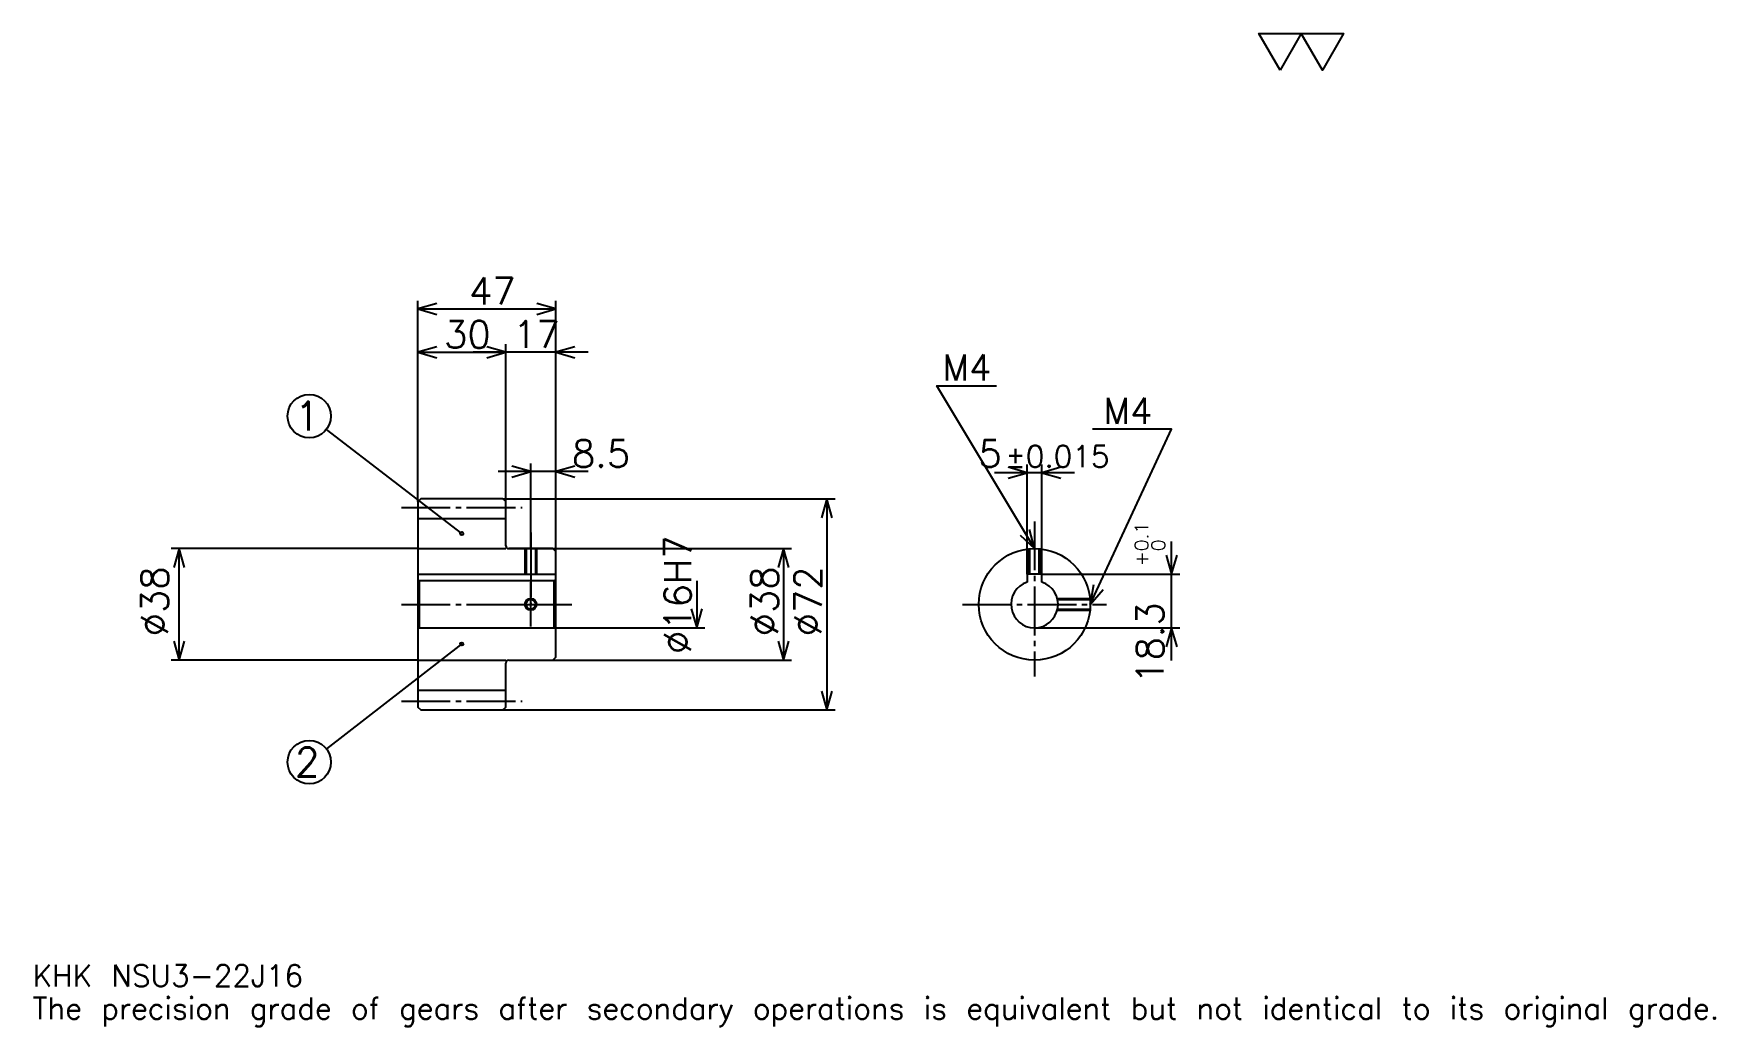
# Model space of a CAD drawing. Extents: x 19 to 592, y 7 to 345.
import ezdxf

# ---------------------------------------------------------------- set-up
doc = ezdxf.new("R2010")
doc.units = 0
doc.linetypes.add('DASHDOT', pattern=[22.173913, 16.630435, -1.847826, 1.847826, -1.847826])
doc.layers.get('0').update_dxf_attribs({"linetype": 'CONTINUOUS'})
doc.layers.add('DASHDOT', color=6, linetype='DASHDOT')
doc.styles.add('KANJI', font='TXT', dxfattribs={"bigfont": 'BIGFONT'})

msp = doc.modelspace()

# ---------------------------------------------------------------- linework, layer by layer
at = {"color": 5}
for p, q in [((149.67392, 186.597824), (149.67392, 254.043472)), ((196.67392, 186.597824), (196.67392, 254.043472)), ((149.67392, 251.271729), (196.67392, 251.271729)), ((149.67392, 236.489136), (179.67392, 236.489136)), ((207.76088, 236.489136), (168.58696, 236.489136)), ((179.67392, 186.597824), (179.67392, 239.260864)), ((164.67392, 174.722824), (118.572388, 210.243195)), ((207.76088, 195.836945), (177.08696, 195.836945)), ((188.17392, 186.597824), (188.17392, 198.608688)), ((373.391296, 195.467392), (346.217407, 195.467392)), ((357.304352, 160.897827), (357.304352, 198.239136)), ((362.304352, 160.897827), (362.304352, 198.239136)), ((149.67392, 185.597824), (149.67392, 186.597824)), ((178.67392, 186.597824), (196.67392, 186.597824)), ((179.67392, 185.597824), (179.67392, 186.597824)), ((188.17392, 169.597824), (188.17392, 186.597824)), ((188.17392, 169.597824), (188.17392, 186.597824)), ((196.67392, 186.597824), (291.836975, 186.597824)), ((196.67392, 168.597824), (196.67392, 186.597824)), ((289.065216, 186.597824), (289.065216, 114.597824)), ((406.521729, 131.510864), (406.521729, 171.984787)), ((149.67392, 169.597824), (65.597839, 169.597824)), ((68.369576, 131.597824), (68.369576, 169.597824)), ((180.67392, 169.597824), (196.67392, 169.597824)), ((196.67392, 169.597824), (277.054352, 169.597824)), ((274.282623, 169.597824), (274.282623, 131.597824)), ((362.304352, 160.897827), (409.293457, 160.897827)), ((244.717407, 158.597824), (244.717407, 142.597824)), ((196.67392, 142.597824), (247.489136, 142.597824)), ((359.804352, 142.597824), (409.293457, 142.597824)), ((164.67392, 137.097824), (118.560135, 101.368317)), ((149.67392, 131.597824), (65.597839, 131.597824)), ((180.67392, 131.597824), (196.67392, 131.597824)), ((196.67392, 131.597824), (277.054352, 131.597824)), ((178.67392, 114.597824), (196.67392, 114.597824)), ((196.67392, 114.597824), (291.836975, 114.597824))]:
    msp.add_line(p, q, dxfattribs=at)
at = {"color": 4}
for p, q in [((149.67392, 179.847824), (179.67392, 179.847824)), ((149.67392, 169.597824), (179.67392, 169.597824)), ((149.67392, 160.897827), (196.67392, 160.897827)), ((150.17392, 158.597824), (150.17392, 142.597824)), ((196.17392, 158.597824), (196.67392, 159.097824)), ((196.17392, 142.597824), (196.67392, 142.097824)), ((149.67392, 131.597824), (179.67392, 131.597824)), ((149.67392, 121.347824), (179.67392, 121.347824))]:
    msp.add_line(p, q, dxfattribs=at)
at = {"color": 7}
msp.add_lwpolyline([(443.478271, 332.608704), (436.271759, 345.100006), (465.097839, 345.100006), (457.891327, 332.608704), (450.684784, 345.100006), (443.478271, 332.608704)], dxfattribs=at)
at = {"color": 5}
for points in [[(156.141312, 253.119568), (149.67392, 251.271729), (156.141312, 249.42392)], [(190.206528, 249.42392), (196.67392, 251.271729), (190.206528, 253.119568)], [(156.141312, 238.336945), (149.67392, 236.489136), (156.141312, 234.641296)], [(173.206528, 234.641296), (179.67392, 236.489136), (173.206528, 238.336945)], [(173.206528, 234.641296), (179.67392, 236.489136), (173.206528, 238.336945)], [(203.141312, 238.336945), (196.67392, 236.489136), (203.141312, 234.641296)], [(359.804352, 169.597824), (326.543488, 225.032608), (346.869568, 225.032608)], [(378.804352, 150.597824), (406.521759, 210.25), (379.543518, 210.25)], [(181.706528, 193.98912), (188.17392, 195.836945), (181.706528, 197.684784)], [(203.141312, 197.684784), (196.67392, 195.836945), (203.141312, 193.98912)], [(350.836975, 193.619568), (357.304352, 195.467392), (350.836975, 197.315216)], [(368.771729, 197.315216), (362.304352, 195.467392), (368.771729, 193.619568)], [(290.913025, 180.130432), (289.065216, 186.597824), (287.217407, 180.130432)], [(354.892395, 174.192871), (359.804352, 169.597824), (358.061401, 176.094269)], [(70.2174, 163.130432), (68.369576, 169.597824), (66.521751, 163.130432)], [(276.130432, 163.130432), (274.282623, 169.597824), (272.434784, 163.130432)], [(404.673889, 167.365219), (406.521729, 160.897827), (408.369568, 167.365219)], [(379.853821, 157.241638), (378.804352, 150.597824), (383.205383, 155.684341)], [(242.869568, 149.065216), (244.717407, 142.597824), (246.565216, 149.065216)], [(66.521751, 138.065216), (68.369576, 131.597824), (70.2174, 138.065216)], [(272.434784, 138.065216), (274.282623, 131.597824), (276.130432, 138.065216)], [(408.369568, 136.130432), (406.521729, 142.597824), (404.673889, 136.130432)], [(287.217407, 121.065216), (289.065216, 114.597824), (290.913025, 121.065216)]]:
    msp.add_lwpolyline(points, dxfattribs=at)
at = {"color": 4}
for points in [[(179.67392, 170.597824), (179.67392, 185.597824), (178.67392, 186.597824), (150.67392, 186.597824), (149.67392, 185.597824), (149.67392, 142.097824)], [(180.67392, 131.597824), (195.67392, 131.597824), (196.67392, 132.597824), (196.67392, 168.597824), (195.67392, 169.597824), (180.67392, 169.597824)], [(186.17392, 169.597824), (186.17392, 160.897827)], [(186.553925, 169.597824), (186.553925, 160.897827)], [(189.793915, 169.597824), (189.793915, 160.897827)], [(190.17392, 169.597824), (190.17392, 160.897827)], [(357.804352, 160.897827), (357.804352, 169.492264)], [(358.184357, 160.897827), (358.184357, 169.528641)], [(361.424347, 160.897827), (361.424347, 169.528641)], [(361.804352, 160.897827), (361.804352, 169.492264)], [(362.304352, 158.197159), (362.304352, 160.897827), (357.304352, 160.897827), (357.304352, 158.197159)], [(149.67392, 142.097824), (150.17392, 142.597824), (196.17392, 142.597824), (196.17392, 158.597824), (150.17392, 158.597824), (149.67392, 159.097824)], [(367.550323, 152.597824), (378.698792, 152.597824)], [(367.638611, 152.217819), (378.735168, 152.217819)], [(367.638611, 148.977829), (378.735168, 148.977829)], [(367.550323, 148.597824), (378.698792, 148.597824)], [(149.67392, 142.097824), (149.67392, 115.597824), (150.67392, 114.597824), (178.67392, 114.597824), (179.67392, 115.597824), (179.67392, 130.597824)]]:
    msp.add_lwpolyline(points, dxfattribs=at)
at = {"color": 5}
for centre, radius in [((112.7174, 214.754349), 7.391304), ((164.67392, 174.722824), 0.554348), ((164.67392, 137.097824), 0.554348), ((112.7174, 96.841301), 7.391304)]:
    msp.add_circle(centre, radius, dxfattribs=at)
at = {"color": 4}
for centre, radius in [((359.804352, 150.597824), 19), ((188.17392, 150.597824), 1.62)]:
    msp.add_circle(centre, radius, dxfattribs=at)
at = {"color": 7}
msp.add_circle((188.17392, 150.597824), 2, dxfattribs=at)
at = {"color": 4}
for centre, radius, start, end in [((180.67392, 170.597824), 1, 180, 270), ((359.804352, 150.597824), 8, 108.209957329, 71.790042671), ((180.67392, 130.597824), 1, 90, 180)]:
    msp.add_arc(centre, radius, start, end, dxfattribs=at)
at = {"layer": 'DASHDOT', "color": 7}
for p, q in [((144.130447, 183.597824), (185.217407, 183.597824)), ((359.804352, 178.83696), (359.804352, 126.054344)), ((188.17392, 169.597824), (188.17392, 150.597824)), ((144.130447, 150.597824), (202.217407, 150.597824)), ((335.260864, 150.597824), (384.347839, 150.597824)), ((144.130447, 117.597824), (185.217407, 117.597824))]:
    msp.add_line(p, q, dxfattribs=at)
for points in [[(188.17392, 175.141296), (188.17392, 155.35434)], [(188.17392, 143.054352), (188.17392, 158.141296)], [(180.630447, 150.597824), (195.717407, 150.597824)]]:
    msp.add_lwpolyline(points, dxfattribs=at)

# ---------------------------------------------------------------- texts
at = {"color": 7, "style": 'KANJI'}
for s, height, p in [('47', 9.23913, (167.168488, 252.75)), ('30', 9.23913, (158.668488, 237.967392)), ('17', 9.23913, (182.168488, 237.967392)), ('M4', 8.869566, (328.391296, 226.880432)), ('1', 9.855072, (107.789864, 209.826813)), ('M4', 8.869566, (383.239136, 212.097824)), ('8.5', 9.23913, (202.217407, 197.315216)), ('5', 9.23913, (340.732971, 197.315216)), ('%%p0.015', 7.391304, (349.87854, 197.315216)), ('2', 9.855072, (107.789864, 91.913765)), ('KHK NSU3-22J16', 7.391304, (18.47826, 20.326086)), ('The precision grade of gears after secondary operations is equivalent but not identical to its original grade.', 7.391304, (18.47826, 9.23913))]:
    msp.add_text(s, height=height, dxfattribs=at).set_placement(p)
for s, height, p in [('%%c16H7', 9.23913, (242.869568, 133.736404)), ('0.1', 4.619565, (398.57608, 168.738281)), ('0', 4.619565, (404.304321, 168.738281)), ('+', 4.619565, (398.57608, 163.564362)), ('%%c38', 9.23913, (64.67392, 139.741852)), ('%%c38', 9.23913, (272.434784, 139.741852)), ('%%c72', 9.23913, (287.217407, 139.741852)), ('18.3', 9.23913, (403.75, 123.573753))]:
    msp.add_text(s, height=height, rotation=90, dxfattribs=at).set_placement(p)

doc.saveas('drawing.dxf')
